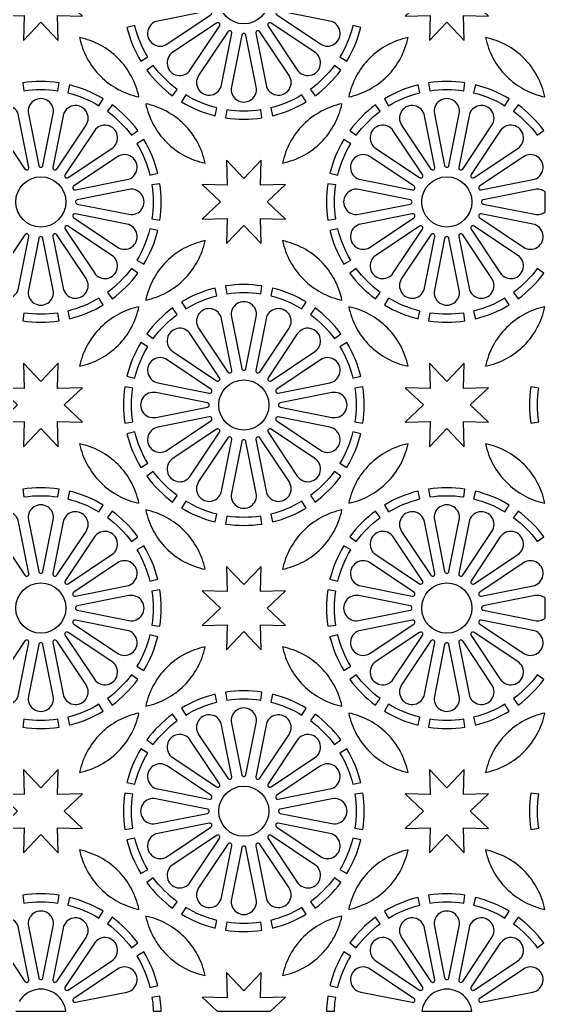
# Model space of a CAD drawing. Header units: millimetres. Extents: x 0 to 1400, y 170 to 1220.
# Drawn here: x 1042.8 to 1224, y 346 to 687.7 of the extents above; entities that cross this region are included whole.
import ezdxf

# ---------------------------------------------------------------- set-up
doc = ezdxf.new("R2010")
doc.units = ezdxf.units.MM
doc.layers.add('CUT', color=1, linetype='CONTINUOUS')

msp = doc.modelspace()

# ---------------------------------------------------------------- linework, layer by layer
at = {"layer": 'CUT'}
for points in [[(1058.161, 694.925), (1064.442, 700.876), (1055.793, 700.643), (1056.026, 709.292), (1050.075, 703.011), (1044.124, 709.292), (1044.357, 700.643), (1035.708, 700.876), (1041.989, 694.925), (1035.708, 688.974), (1044.357, 689.207), (1044.124, 680.558), (1050.075, 686.839), (1056.026, 680.558), (1055.793, 689.207), (1064.442, 688.974)], [(1198.161, 694.925), (1204.442, 700.876), (1195.793, 700.643), (1196.026, 709.292), (1190.075, 703.011), (1184.124, 709.292), (1184.357, 700.643), (1175.708, 700.876), (1181.989, 694.925), (1175.708, 688.974), (1184.357, 689.207), (1184.124, 680.558), (1190.075, 686.839), (1196.026, 680.558), (1195.793, 689.207), (1204.442, 688.974)], [(1128.161, 624.925), (1134.442, 630.876), (1125.793, 630.643), (1126.026, 639.292), (1120.075, 633.011), (1114.124, 639.292), (1114.357, 630.643), (1105.708, 630.876), (1111.989, 624.925), (1105.708, 618.974), (1114.357, 619.207), (1114.124, 610.558), (1120.075, 616.839), (1126.026, 610.558), (1125.793, 619.207), (1134.442, 618.974)], [(1224, 628.353), (1223.893, 628.441), (1223.515, 628.69), (1223.112, 628.9), (1222.69, 629.066), (1222.253, 629.188), (1221.805, 629.263), (1221.353, 629.292), (1220.899, 629.273), (1220.449, 629.208), (1202.65, 625.668), (1202.573, 625.648), (1202.5, 625.622), (1202.431, 625.588), (1202.366, 625.548), (1202.305, 625.501), (1202.249, 625.448), (1202.198, 625.39), (1202.155, 625.327), (1202.116, 625.26), (1202.086, 625.189), (1202.063, 625.115), (1202.047, 625.041), (1202.04, 624.963), (1202.04, 624.887), (1202.047, 624.809), (1202.063, 624.735), (1202.086, 624.661), (1202.116, 624.59), (1202.155, 624.523), (1202.198, 624.46), (1202.249, 624.402), (1202.305, 624.349), (1202.366, 624.302), (1202.431, 624.262), (1202.5, 624.228), (1202.573, 624.202), (1202.65, 624.182), (1220.449, 620.642), (1220.899, 620.577), (1221.353, 620.558), (1221.805, 620.587), (1222.253, 620.662), (1222.69, 620.784), (1223.112, 620.95), (1223.515, 621.16), (1223.893, 621.409), (1224, 621.497)], [(1058.161, 554.925), (1064.442, 560.876), (1055.793, 560.643), (1056.026, 569.292), (1050.075, 563.011), (1044.124, 569.292), (1044.357, 560.643), (1035.708, 560.876), (1041.989, 554.925), (1035.708, 548.974), (1044.357, 549.207), (1044.124, 540.558), (1050.075, 546.839), (1056.026, 540.558), (1055.793, 549.207), (1064.442, 548.974)], [(1198.161, 554.925), (1204.442, 560.876), (1195.793, 560.643), (1196.026, 569.292), (1190.075, 563.011), (1184.124, 569.292), (1184.357, 560.643), (1175.708, 560.876), (1181.989, 554.925), (1175.708, 548.974), (1184.357, 549.207), (1184.124, 540.558), (1190.075, 546.839), (1196.026, 540.558), (1195.793, 549.207), (1204.442, 548.974)], [(1128.161, 484.925), (1134.442, 490.876), (1125.793, 490.643), (1126.026, 499.292), (1120.075, 493.011), (1114.124, 499.292), (1114.357, 490.643), (1105.708, 490.876), (1111.989, 484.925), (1105.708, 478.974), (1114.357, 479.207), (1114.124, 470.558), (1120.075, 476.839), (1126.026, 470.558), (1125.793, 479.207), (1134.442, 478.974)], [(1224, 488.353), (1223.893, 488.441), (1223.515, 488.69), (1223.112, 488.9), (1222.69, 489.066), (1222.253, 489.188), (1221.805, 489.263), (1221.353, 489.292), (1220.899, 489.273), (1220.449, 489.208), (1202.65, 485.668), (1202.573, 485.648), (1202.5, 485.622), (1202.431, 485.588), (1202.366, 485.548), (1202.305, 485.501), (1202.249, 485.448), (1202.198, 485.39), (1202.155, 485.327), (1202.116, 485.26), (1202.086, 485.189), (1202.063, 485.115), (1202.047, 485.041), (1202.04, 484.963), (1202.04, 484.887), (1202.047, 484.809), (1202.063, 484.735), (1202.086, 484.661), (1202.116, 484.59), (1202.155, 484.523), (1202.198, 484.46), (1202.249, 484.402), (1202.305, 484.349), (1202.366, 484.302), (1202.431, 484.262), (1202.5, 484.228), (1202.573, 484.202), (1202.65, 484.182), (1220.449, 480.642), (1220.899, 480.577), (1221.353, 480.558), (1221.805, 480.587), (1222.253, 480.662), (1222.69, 480.784), (1223.112, 480.95), (1223.515, 481.16), (1223.893, 481.409), (1224, 481.497)], [(1058.161, 414.925), (1064.442, 420.876), (1055.793, 420.643), (1056.026, 429.292), (1050.075, 423.011), (1044.124, 429.292), (1044.357, 420.643), (1035.708, 420.876), (1041.989, 414.925), (1035.708, 408.974), (1044.357, 409.207), (1044.124, 400.558), (1050.075, 406.839), (1056.026, 400.558), (1055.793, 409.207), (1064.442, 408.974)], [(1198.161, 414.925), (1204.442, 420.876), (1195.793, 420.643), (1196.026, 429.292), (1190.075, 423.011), (1184.124, 429.292), (1184.357, 420.643), (1175.708, 420.876), (1181.989, 414.925), (1175.708, 408.974), (1184.357, 409.207), (1184.124, 400.558), (1190.075, 406.839), (1196.026, 400.558), (1195.793, 409.207), (1204.442, 408.974)], [(1129.296, 346), (1134.442, 350.876), (1125.793, 350.643), (1126.026, 359.292), (1120.075, 353.011), (1114.124, 359.292), (1114.357, 350.643), (1105.708, 350.876), (1110.854, 346)], [(1198.657, 346), (1198.543, 346.724), (1198.308, 347.6), (1197.983, 348.446), (1197.572, 349.253), (1197.078, 350.013), (1196.508, 350.718), (1195.868, 351.358), (1195.163, 351.928), (1194.403, 352.422), (1193.596, 352.833), (1192.75, 353.158), (1191.874, 353.393), (1190.98, 353.534), (1190.075, 353.582), (1189.17, 353.534), (1188.276, 353.393), (1187.4, 353.158), (1186.554, 352.833), (1185.747, 352.422), (1184.987, 351.928), (1184.282, 351.358), (1183.642, 350.718), (1183.072, 350.013), (1182.578, 349.253), (1182.167, 348.446), (1181.842, 347.6), (1181.607, 346.724), (1181.493, 346)], [(1091.526, 346), (1091.526, 347.045), (1091.1, 351.189), (1088.377, 350.768), (1088.668, 348.884), (1088.815, 346)], [(1151.335, 346), (1151.482, 348.884), (1151.773, 350.768), (1149.05, 351.189), (1148.624, 347.045), (1148.624, 346)]]:
    msp.add_lwpolyline(points, close=True, dxfattribs=at)
for points in [[(1108.176, 690.799), (1090.373, 687.258, 1.2185033), (1093.651, 679.343), (1108.743, 689.428, 0.8206798)], [(1131.407, 689.428), (1146.499, 679.343, 1.2185033), (1149.777, 687.258), (1131.974, 690.799, 0.8206798)], [(1086.925, 674.869, -0.0758398), (1082.453, 685.666), (1079.772, 685.012, 0.0759046), (1084.566, 673.436)], [(1110.66, 686.56), (1095.568, 676.475, 1.2185039), (1101.625, 670.418), (1111.71, 685.51, 0.8206772)], [(1114.578, 683.593), (1104.493, 668.501, 1.2185033), (1112.408, 665.223), (1115.949, 683.026, 0.8206798)], [(1124.201, 683.026), (1127.742, 665.223, 1.2185033), (1135.657, 668.501), (1125.572, 683.593, 0.8206798)], [(1128.44, 685.51), (1138.525, 670.418, 1.2185039), (1144.582, 676.475), (1129.49, 686.56, 0.8206772)], [(1157.697, 685.666, -0.0758398), (1153.225, 674.869), (1155.584, 673.436, 0.0759046), (1160.378, 685.012)], [(1083.917, 661.083, 0.1456685), (1076.726, 674.371, 0.1456685), (1063.438, 681.562, 0.1456685), (1070.629, 668.274, 0.1456685)], [(1119.333, 682.352), (1115.792, 664.549, 1.2185037), (1124.358, 664.549), (1120.817, 682.352, 0.8206783)], [(1156.233, 661.083, 0.1456685), (1169.521, 668.274, 0.1456685), (1176.712, 681.562, 0.1456685), (1163.424, 674.371, 0.1456685)], [(1223.917, 661.083, 0.1456685), (1216.726, 674.371, 0.1456685), (1203.438, 681.562, 0.1456685), (1210.629, 668.274, 0.1456685)], [(1097.123, 663.71, -0.0758399), (1088.86, 671.973), (1086.633, 670.343, 0.0759044), (1095.493, 661.483)], [(1151.29, 671.973, -0.0758399), (1143.027, 663.71), (1144.657, 661.483, 0.0759044), (1153.517, 670.343)], [(1044.232, 663.227, -0.0758397), (1055.918, 663.227), (1056.339, 665.954, 0.0759046), (1043.811, 665.954)], [(1184.232, 663.227, -0.0758397), (1195.918, 663.227), (1196.339, 665.954, 0.0759046), (1183.811, 665.954)], [(1059.334, 662.547, -0.0758398), (1070.131, 658.075), (1071.564, 660.434, 0.0759046), (1059.988, 665.228)], [(1170.019, 658.075, -0.0758398), (1180.816, 662.547), (1180.162, 665.228, 0.0759046), (1168.586, 660.434)], [(1199.334, 662.547, -0.0758398), (1210.131, 658.075), (1211.564, 660.434, 0.0759046), (1199.988, 665.228)], [(1050.817, 637.498), (1054.358, 655.301, 1.2185037), (1045.792, 655.301), (1049.333, 637.498, 0.8206783)], [(1110.816, 657.303, -0.0758398), (1100.019, 661.775), (1098.586, 659.416, 0.0759046), (1110.162, 654.622)], [(1140.131, 661.775, -0.0758398), (1129.334, 657.303), (1129.988, 654.622, 0.0759046), (1141.564, 659.416)], [(1190.817, 637.498), (1194.358, 655.301, 1.2185037), (1185.792, 655.301), (1189.333, 637.498, 0.8206783)], [(1045.949, 636.824), (1042.408, 654.627, 1.2185033), (1034.493, 651.349), (1044.578, 636.257, 0.8206798)], [(1055.572, 636.257), (1065.657, 651.349, 1.2185033), (1057.742, 654.627), (1054.201, 636.824, 0.8206798)], [(1073.027, 656.14, -0.0758399), (1081.29, 647.877), (1083.517, 649.507, 0.0759044), (1074.657, 658.367)], [(1086.233, 658.767, 0.1456685), (1093.424, 645.479, 0.1456685), (1106.712, 638.288, 0.1456685), (1099.521, 651.576, 0.1456685)], [(1125.918, 656.623, -0.0758397), (1114.232, 656.623), (1113.811, 653.896, 0.0759046), (1126.339, 653.896)], [(1153.917, 658.767, 0.1456685), (1140.629, 651.576, 0.1456685), (1133.438, 638.288, 0.1456685), (1146.726, 645.479, 0.1456685)], [(1158.86, 647.877, -0.0758399), (1167.123, 656.14), (1165.493, 658.367, 0.0759044), (1156.633, 649.507)], [(1185.949, 636.824), (1182.408, 654.627, 1.2185033), (1174.493, 651.349), (1184.578, 636.257, 0.8206798)], [(1195.572, 636.257), (1205.657, 651.349, 1.2185033), (1197.742, 654.627), (1194.201, 636.824, 0.8206798)], [(1213.027, 656.14, -0.0758399), (1221.29, 647.877), (1223.517, 649.507, 0.0759044), (1214.657, 658.367)], [(1059.49, 633.29), (1074.582, 643.375, 1.2185039), (1068.525, 649.432), (1058.44, 634.34, 0.8206772)], [(1181.71, 634.34), (1171.625, 649.432, 1.2185039), (1165.568, 643.375), (1180.66, 633.29, 0.8206772)], [(1199.49, 633.29), (1214.582, 643.375, 1.2185039), (1208.525, 649.432), (1198.44, 634.34, 0.8206772)], [(1083.225, 644.981, -0.0758398), (1087.697, 634.184), (1090.378, 634.838, 0.0759046), (1085.584, 646.414)], [(1152.453, 634.184, -0.0758398), (1156.925, 644.981), (1154.566, 646.414, 0.0759046), (1149.772, 634.838)], [(1061.974, 629.051), (1079.777, 632.592, 1.2185033), (1076.499, 640.507), (1061.407, 630.422, 0.8206798)], [(1178.743, 630.422), (1163.651, 640.507, 1.2185033), (1160.373, 632.592), (1178.176, 629.051, 0.8206798)], [(1201.974, 629.051), (1219.777, 632.592, 1.2185033), (1216.499, 640.507), (1201.407, 630.422, 0.8206798)], [(1062.648, 624.183), (1080.451, 620.642, 1.2185037), (1080.451, 629.208), (1062.648, 625.667, 0.8206783)], [(1088.377, 630.768, -0.0758397), (1088.377, 619.082), (1091.104, 618.661, 0.0759046), (1091.104, 631.189)], [(1151.773, 619.082, -0.0758397), (1151.773, 630.768), (1149.046, 631.189, 0.0759046), (1149.046, 618.661)], [(1177.502, 625.667), (1159.699, 629.208, 1.2185037), (1159.699, 620.642), (1177.502, 624.183, 0.8206783)], [(1061.407, 619.428), (1076.499, 609.343, 1.2185033), (1079.777, 617.258), (1061.974, 620.799, 0.8206798)], [(1178.176, 620.799), (1160.373, 617.258, 1.2185033), (1163.651, 609.343), (1178.743, 619.428, 0.8206798)], [(1201.407, 619.428), (1216.499, 609.343, 1.2185033), (1219.777, 617.258), (1201.974, 620.799, 0.8206798)], [(1058.44, 615.51), (1068.525, 600.418, 1.2185039), (1074.582, 606.475), (1059.49, 616.56, 0.8206772)], [(1087.697, 615.666, -0.0758398), (1083.225, 604.869), (1085.584, 603.436, 0.0759046), (1090.378, 615.012)], [(1156.925, 604.869, -0.0758398), (1152.453, 615.666), (1149.772, 615.012, 0.0759046), (1154.566, 603.436)], [(1180.66, 616.56), (1165.568, 606.475, 1.2185039), (1171.625, 600.418), (1181.71, 615.51, 0.8206772)], [(1198.44, 615.51), (1208.525, 600.418, 1.2185039), (1214.582, 606.475), (1199.49, 616.56, 0.8206772)], [(1044.578, 613.593), (1034.493, 598.501, 1.2185033), (1042.408, 595.223), (1045.949, 613.026, 0.8206798)], [(1049.333, 612.352), (1045.792, 594.549, 1.2185037), (1054.358, 594.549), (1050.817, 612.352, 0.8206783)], [(1054.201, 613.026), (1057.742, 595.223, 1.2185033), (1065.657, 598.501), (1055.572, 613.593, 0.8206798)], [(1184.578, 613.593), (1174.493, 598.501, 1.2185033), (1182.408, 595.223), (1185.949, 613.026, 0.8206798)], [(1189.333, 612.352), (1185.792, 594.549, 1.2185037), (1194.358, 594.549), (1190.817, 612.352, 0.8206783)], [(1194.201, 613.026), (1197.742, 595.223, 1.2185033), (1205.657, 598.501), (1195.572, 613.593, 0.8206798)], [(1086.233, 591.083, 0.1456685), (1099.521, 598.274, 0.1456685), (1106.712, 611.562, 0.1456685), (1093.424, 604.371, 0.1456685)], [(1153.917, 591.083, 0.1456685), (1146.726, 604.371, 0.1456685), (1133.438, 611.562, 0.1456685), (1140.629, 598.274, 0.1456685)], [(1081.29, 601.973, -0.0758399), (1073.027, 593.71), (1074.657, 591.483, 0.0759044), (1083.517, 600.343)], [(1167.123, 593.71, -0.0758399), (1158.86, 601.973), (1156.633, 600.343, 0.0759044), (1165.493, 591.483)], [(1221.29, 601.973, -0.0758399), (1213.027, 593.71), (1214.657, 591.483, 0.0759044), (1223.517, 600.343)], [(1100.019, 588.075, -0.0758398), (1110.816, 592.547), (1110.162, 595.228, 0.0759046), (1098.586, 590.434)], [(1114.232, 593.227, -0.0758397), (1125.918, 593.227), (1126.339, 595.954, 0.0759046), (1113.811, 595.954)], [(1129.334, 592.547, -0.0758398), (1140.131, 588.075), (1141.564, 590.434, 0.0759046), (1129.988, 595.228)], [(1070.131, 591.775, -0.0758398), (1059.334, 587.303), (1059.988, 584.622, 0.0759046), (1071.564, 589.416)], [(1180.816, 587.303, -0.0758398), (1170.019, 591.775), (1168.586, 589.416, 0.0759046), (1180.162, 584.622)], [(1210.131, 591.775, -0.0758398), (1199.334, 587.303), (1199.988, 584.622, 0.0759046), (1211.564, 589.416)], [(1083.917, 588.767, 0.1456685), (1070.629, 581.576, 0.1456685), (1063.438, 568.288, 0.1456685), (1076.726, 575.479, 0.1456685)], [(1088.86, 577.877, -0.0758399), (1097.123, 586.14), (1095.493, 588.367, 0.0759044), (1086.633, 579.507)], [(1115.949, 566.824), (1112.408, 584.627, 1.2185033), (1104.493, 581.349), (1114.578, 566.257, 0.8206798)], [(1120.817, 567.498), (1124.358, 585.301, 1.2185037), (1115.792, 585.301), (1119.333, 567.498, 0.8206783)], [(1125.572, 566.257), (1135.657, 581.349, 1.2185033), (1127.742, 584.627), (1124.201, 566.824, 0.8206798)], [(1143.027, 586.14, -0.0758399), (1151.29, 577.877), (1153.517, 579.507, 0.0759044), (1144.657, 588.367)], [(1156.233, 588.767, 0.1456685), (1163.424, 575.479, 0.1456685), (1176.712, 568.288, 0.1456685), (1169.521, 581.576, 0.1456685)], [(1223.917, 588.767, 0.1456685), (1210.629, 581.576, 0.1456685), (1203.438, 568.288, 0.1456685), (1216.726, 575.479, 0.1456685)], [(1055.918, 586.623, -0.0758397), (1044.232, 586.623), (1043.811, 583.896, 0.0759046), (1056.339, 583.896)], [(1195.918, 586.623, -0.0758397), (1184.232, 586.623), (1183.811, 583.896, 0.0759046), (1196.339, 583.896)], [(1111.71, 564.34), (1101.625, 579.432, 1.2185039), (1095.568, 573.375), (1110.66, 563.29, 0.8206772)], [(1129.49, 563.29), (1144.582, 573.375, 1.2185039), (1138.525, 579.432), (1128.44, 564.34, 0.8206772)], [(1082.453, 564.184, -0.0758398), (1086.925, 574.981), (1084.566, 576.414, 0.0759046), (1079.772, 564.838)], [(1153.225, 574.981, -0.0758398), (1157.697, 564.184), (1160.378, 564.838, 0.0759046), (1155.584, 576.414)], [(1108.743, 560.422), (1093.651, 570.507, 1.2185033), (1090.373, 562.592), (1108.176, 559.051, 0.8206798)], [(1131.974, 559.051), (1149.777, 562.592, 1.2185033), (1146.499, 570.507), (1131.407, 560.422, 0.8206798)], [(1081.773, 549.082, -0.0758397), (1081.773, 560.768), (1079.046, 561.189, 0.0759046), (1079.046, 548.661)], [(1158.377, 560.768, -0.0758397), (1158.377, 549.082), (1161.104, 548.661, 0.0759046), (1161.104, 561.189)], [(1221.773, 549.082, -0.0758397), (1221.773, 560.768), (1219.046, 561.189, 0.0759046), (1219.046, 548.661)], [(1107.502, 555.667), (1089.699, 559.208, 1.2185037), (1089.699, 550.642), (1107.502, 554.183, 0.8206783)], [(1132.648, 554.183), (1150.451, 550.642, 1.2185037), (1150.451, 559.208), (1132.648, 555.667, 0.8206783)], [(1108.176, 550.799), (1090.373, 547.258, 1.2185033), (1093.651, 539.343), (1108.743, 549.428, 0.8206798)], [(1131.407, 549.428), (1146.499, 539.343, 1.2185033), (1149.777, 547.258), (1131.974, 550.799, 0.8206798)], [(1110.66, 546.56), (1095.568, 536.475, 1.2185039), (1101.625, 530.418), (1111.71, 545.51, 0.8206772)], [(1128.44, 545.51), (1138.525, 530.418, 1.2185039), (1144.582, 536.475), (1129.49, 546.56, 0.8206772)], [(1086.925, 534.869, -0.0758398), (1082.453, 545.666), (1079.772, 545.012, 0.0759046), (1084.566, 533.436)], [(1114.578, 543.593), (1104.493, 528.501, 1.2185033), (1112.408, 525.223), (1115.949, 543.026, 0.8206798)], [(1124.201, 543.026), (1127.742, 525.223, 1.2185033), (1135.657, 528.501), (1125.572, 543.593, 0.8206798)], [(1157.697, 545.666, -0.0758398), (1153.225, 534.869), (1155.584, 533.436, 0.0759046), (1160.378, 545.012)], [(1083.917, 521.083, 0.1456685), (1076.726, 534.371, 0.1456685), (1063.438, 541.562, 0.1456685), (1070.629, 528.274, 0.1456685)], [(1119.333, 542.352), (1115.792, 524.549, 1.2185037), (1124.358, 524.549), (1120.817, 542.352, 0.8206783)], [(1156.233, 521.083, 0.1456685), (1169.521, 528.274, 0.1456685), (1176.712, 541.562, 0.1456685), (1163.424, 534.371, 0.1456685)], [(1223.917, 521.083, 0.1456685), (1216.726, 534.371, 0.1456685), (1203.438, 541.562, 0.1456685), (1210.629, 528.274, 0.1456685)], [(1097.123, 523.71, -0.0758399), (1088.86, 531.973), (1086.633, 530.343, 0.0759044), (1095.493, 521.483)], [(1151.29, 531.973, -0.0758399), (1143.027, 523.71), (1144.657, 521.483, 0.0759044), (1153.517, 530.343)], [(1044.232, 523.227, -0.0758397), (1055.918, 523.227), (1056.339, 525.954, 0.0759046), (1043.811, 525.954)], [(1184.232, 523.227, -0.0758397), (1195.918, 523.227), (1196.339, 525.954, 0.0759046), (1183.811, 525.954)], [(1059.334, 522.547, -0.0758398), (1070.131, 518.075), (1071.564, 520.434, 0.0759046), (1059.988, 525.228)], [(1170.019, 518.075, -0.0758398), (1180.816, 522.547), (1180.162, 525.228, 0.0759046), (1168.586, 520.434)], [(1199.334, 522.547, -0.0758398), (1210.131, 518.075), (1211.564, 520.434, 0.0759046), (1199.988, 525.228)], [(1050.817, 497.498), (1054.358, 515.301, 1.2185037), (1045.792, 515.301), (1049.333, 497.498, 0.8206783)], [(1110.816, 517.303, -0.0758398), (1100.019, 521.775), (1098.586, 519.416, 0.0759046), (1110.162, 514.622)], [(1140.131, 521.775, -0.0758398), (1129.334, 517.303), (1129.988, 514.622, 0.0759046), (1141.564, 519.416)], [(1190.817, 497.498), (1194.358, 515.301, 1.2185037), (1185.792, 515.301), (1189.333, 497.498, 0.8206783)], [(1045.949, 496.824), (1042.408, 514.627, 1.2185033), (1034.493, 511.349), (1044.578, 496.257, 0.8206798)], [(1055.572, 496.257), (1065.657, 511.349, 1.2185033), (1057.742, 514.627), (1054.201, 496.824, 0.8206798)], [(1073.027, 516.14, -0.0758399), (1081.29, 507.877), (1083.517, 509.507, 0.0759044), (1074.657, 518.367)], [(1086.233, 518.767, 0.1456685), (1093.424, 505.479, 0.1456685), (1106.712, 498.288, 0.1456685), (1099.521, 511.576, 0.1456685)], [(1125.918, 516.623, -0.0758397), (1114.232, 516.623), (1113.811, 513.896, 0.0759046), (1126.339, 513.896)], [(1153.917, 518.767, 0.1456685), (1140.629, 511.576, 0.1456685), (1133.438, 498.288, 0.1456685), (1146.726, 505.479, 0.1456685)], [(1158.86, 507.877, -0.0758399), (1167.123, 516.14), (1165.493, 518.367, 0.0759044), (1156.633, 509.507)], [(1185.949, 496.824), (1182.408, 514.627, 1.2185033), (1174.493, 511.349), (1184.578, 496.257, 0.8206798)], [(1195.572, 496.257), (1205.657, 511.349, 1.2185033), (1197.742, 514.627), (1194.201, 496.824, 0.8206798)], [(1213.027, 516.14, -0.0758399), (1221.29, 507.877), (1223.517, 509.507, 0.0759044), (1214.657, 518.367)], [(1059.49, 493.29), (1074.582, 503.375, 1.2185039), (1068.525, 509.432), (1058.44, 494.34, 0.8206772)], [(1181.71, 494.34), (1171.625, 509.432, 1.2185039), (1165.568, 503.375), (1180.66, 493.29, 0.8206772)], [(1199.49, 493.29), (1214.582, 503.375, 1.2185039), (1208.525, 509.432), (1198.44, 494.34, 0.8206772)], [(1083.225, 504.981, -0.0758398), (1087.697, 494.184), (1090.378, 494.838, 0.0759046), (1085.584, 506.414)], [(1152.453, 494.184, -0.0758398), (1156.925, 504.981), (1154.566, 506.414, 0.0759046), (1149.772, 494.838)], [(1061.974, 489.051), (1079.777, 492.592, 1.2185033), (1076.499, 500.507), (1061.407, 490.422, 0.8206798)], [(1178.743, 490.422), (1163.651, 500.507, 1.2185033), (1160.373, 492.592), (1178.176, 489.051, 0.8206798)], [(1201.974, 489.051), (1219.777, 492.592, 1.2185033), (1216.499, 500.507), (1201.407, 490.422, 0.8206798)], [(1062.648, 484.183), (1080.451, 480.642, 1.2185037), (1080.451, 489.208), (1062.648, 485.667, 0.8206783)], [(1088.377, 490.768, -0.0758397), (1088.377, 479.082), (1091.104, 478.661, 0.0759046), (1091.104, 491.189)], [(1151.773, 479.082, -0.0758397), (1151.773, 490.768), (1149.046, 491.189, 0.0759046), (1149.046, 478.661)], [(1177.502, 485.667), (1159.699, 489.208, 1.2185037), (1159.699, 480.642), (1177.502, 484.183, 0.8206783)], [(1061.407, 479.428), (1076.499, 469.343, 1.2185033), (1079.777, 477.258), (1061.974, 480.799, 0.8206798)], [(1178.176, 480.799), (1160.373, 477.258, 1.2185033), (1163.651, 469.343), (1178.743, 479.428, 0.8206798)], [(1201.407, 479.428), (1216.499, 469.343, 1.2185033), (1219.777, 477.258), (1201.974, 480.799, 0.8206798)], [(1058.44, 475.51), (1068.525, 460.418, 1.2185039), (1074.582, 466.475), (1059.49, 476.56, 0.8206772)], [(1087.697, 475.666, -0.0758398), (1083.225, 464.869), (1085.584, 463.436, 0.0759046), (1090.378, 475.012)], [(1156.925, 464.869, -0.0758398), (1152.453, 475.666), (1149.772, 475.012, 0.0759046), (1154.566, 463.436)], [(1180.66, 476.56), (1165.568, 466.475, 1.2185039), (1171.625, 460.418), (1181.71, 475.51, 0.8206772)], [(1198.44, 475.51), (1208.525, 460.418, 1.2185039), (1214.582, 466.475), (1199.49, 476.56, 0.8206772)], [(1044.578, 473.593), (1034.493, 458.501, 1.2185033), (1042.408, 455.223), (1045.949, 473.026, 0.8206798)], [(1049.333, 472.352), (1045.792, 454.549, 1.2185037), (1054.358, 454.549), (1050.817, 472.352, 0.8206783)], [(1054.201, 473.026), (1057.742, 455.223, 1.2185033), (1065.657, 458.501), (1055.572, 473.593, 0.8206798)], [(1086.233, 451.083, 0.1456685), (1099.521, 458.274, 0.1456685), (1106.712, 471.562, 0.1456685), (1093.424, 464.371, 0.1456685)], [(1153.917, 451.083, 0.1456685), (1146.726, 464.371, 0.1456685), (1133.438, 471.562, 0.1456685), (1140.629, 458.274, 0.1456685)], [(1184.578, 473.593), (1174.493, 458.501, 1.2185033), (1182.408, 455.223), (1185.949, 473.026, 0.8206798)], [(1189.333, 472.352), (1185.792, 454.549, 1.2185037), (1194.358, 454.549), (1190.817, 472.352, 0.8206783)], [(1194.201, 473.026), (1197.742, 455.223, 1.2185033), (1205.657, 458.501), (1195.572, 473.593, 0.8206798)], [(1081.29, 461.973, -0.0758399), (1073.027, 453.71), (1074.657, 451.483, 0.0759044), (1083.517, 460.343)], [(1167.123, 453.71, -0.0758399), (1158.86, 461.973), (1156.633, 460.343, 0.0759044), (1165.493, 451.483)], [(1221.29, 461.973, -0.0758399), (1213.027, 453.71), (1214.657, 451.483, 0.0759044), (1223.517, 460.343)], [(1100.019, 448.075, -0.0758398), (1110.816, 452.547), (1110.162, 455.228, 0.0759046), (1098.586, 450.434)], [(1114.232, 453.227, -0.0758397), (1125.918, 453.227), (1126.339, 455.954, 0.0759046), (1113.811, 455.954)], [(1129.334, 452.547, -0.0758398), (1140.131, 448.075), (1141.564, 450.434, 0.0759046), (1129.988, 455.228)], [(1070.131, 451.775, -0.0758398), (1059.334, 447.303), (1059.988, 444.622, 0.0759046), (1071.564, 449.416)], [(1180.816, 447.303, -0.0758398), (1170.019, 451.775), (1168.586, 449.416, 0.0759046), (1180.162, 444.622)], [(1210.131, 451.775, -0.0758398), (1199.334, 447.303), (1199.988, 444.622, 0.0759046), (1211.564, 449.416)], [(1083.917, 448.767, 0.1456685), (1070.629, 441.576, 0.1456685), (1063.438, 428.288, 0.1456685), (1076.726, 435.479, 0.1456685)], [(1088.86, 437.877, -0.0758399), (1097.123, 446.14), (1095.493, 448.367, 0.0759044), (1086.633, 439.507)], [(1115.949, 426.824), (1112.408, 444.627, 1.2185033), (1104.493, 441.349), (1114.578, 426.257, 0.8206798)], [(1120.817, 427.498), (1124.358, 445.301, 1.2185037), (1115.792, 445.301), (1119.333, 427.498, 0.8206783)], [(1125.572, 426.257), (1135.657, 441.349, 1.2185033), (1127.742, 444.627), (1124.201, 426.824, 0.8206798)], [(1143.027, 446.14, -0.0758399), (1151.29, 437.877), (1153.517, 439.507, 0.0759044), (1144.657, 448.367)], [(1156.233, 448.767, 0.1456685), (1163.424, 435.479, 0.1456685), (1176.712, 428.288, 0.1456685), (1169.521, 441.576, 0.1456685)], [(1223.917, 448.767, 0.1456685), (1210.629, 441.576, 0.1456685), (1203.438, 428.288, 0.1456685), (1216.726, 435.479, 0.1456685)], [(1055.918, 446.623, -0.0758397), (1044.232, 446.623), (1043.811, 443.896, 0.0759046), (1056.339, 443.896)], [(1195.918, 446.623, -0.0758397), (1184.232, 446.623), (1183.811, 443.896, 0.0759046), (1196.339, 443.896)], [(1111.71, 424.34), (1101.625, 439.432, 1.2185039), (1095.568, 433.375), (1110.66, 423.29, 0.8206772)], [(1129.49, 423.29), (1144.582, 433.375, 1.2185039), (1138.525, 439.432), (1128.44, 424.34, 0.8206772)], [(1082.453, 424.184, -0.0758398), (1086.925, 434.981), (1084.566, 436.414, 0.0759046), (1079.772, 424.838)], [(1153.225, 434.981, -0.0758398), (1157.697, 424.184), (1160.378, 424.838, 0.0759046), (1155.584, 436.414)], [(1108.743, 420.422), (1093.651, 430.507, 1.2185033), (1090.373, 422.592), (1108.176, 419.051, 0.8206798)], [(1131.974, 419.051), (1149.777, 422.592, 1.2185033), (1146.499, 430.507), (1131.407, 420.422, 0.8206798)], [(1081.773, 409.082, -0.0758397), (1081.773, 420.768), (1079.046, 421.189, 0.0759046), (1079.046, 408.661)], [(1158.377, 420.768, -0.0758397), (1158.377, 409.082), (1161.104, 408.661, 0.0759046), (1161.104, 421.189)], [(1221.773, 409.082, -0.0758397), (1221.773, 420.768), (1219.046, 421.189, 0.0759046), (1219.046, 408.661)], [(1107.502, 415.667), (1089.699, 419.208, 1.2185037), (1089.699, 410.642), (1107.502, 414.183, 0.8206783)], [(1132.648, 414.183), (1150.451, 410.642, 1.2185037), (1150.451, 419.208), (1132.648, 415.667, 0.8206783)], [(1108.176, 410.799), (1090.373, 407.258, 1.2185033), (1093.651, 399.343), (1108.743, 409.428, 0.8206798)], [(1131.407, 409.428), (1146.499, 399.343, 1.2185033), (1149.777, 407.258), (1131.974, 410.799, 0.8206798)], [(1110.66, 406.56), (1095.568, 396.475, 1.2185039), (1101.625, 390.418), (1111.71, 405.51, 0.8206772)], [(1128.44, 405.51), (1138.525, 390.418, 1.2185039), (1144.582, 396.475), (1129.49, 406.56, 0.8206772)], [(1086.925, 394.869, -0.0758398), (1082.453, 405.666), (1079.772, 405.012, 0.0759046), (1084.566, 393.436)], [(1114.578, 403.593), (1104.493, 388.501, 1.2185033), (1112.408, 385.223), (1115.949, 403.026, 0.8206798)], [(1124.201, 403.026), (1127.742, 385.223, 1.2185033), (1135.657, 388.501), (1125.572, 403.593, 0.8206798)], [(1157.697, 405.666, -0.0758398), (1153.225, 394.869), (1155.584, 393.436, 0.0759046), (1160.378, 405.012)], [(1083.917, 381.083, 0.1456685), (1076.726, 394.371, 0.1456685), (1063.438, 401.562, 0.1456685), (1070.629, 388.274, 0.1456685)], [(1119.333, 402.352), (1115.792, 384.549, 1.2185037), (1124.358, 384.549), (1120.817, 402.352, 0.8206783)], [(1156.233, 381.083, 0.1456685), (1169.521, 388.274, 0.1456685), (1176.712, 401.562, 0.1456685), (1163.424, 394.371, 0.1456685)], [(1223.917, 381.083, 0.1456685), (1216.726, 394.371, 0.1456685), (1203.438, 401.562, 0.1456685), (1210.629, 388.274, 0.1456685)], [(1097.123, 383.71, -0.0758399), (1088.86, 391.973), (1086.633, 390.343, 0.0759044), (1095.493, 381.483)], [(1151.29, 391.973, -0.0758399), (1143.027, 383.71), (1144.657, 381.483, 0.0759044), (1153.517, 390.343)], [(1044.232, 383.227, -0.0758397), (1055.918, 383.227), (1056.339, 385.954, 0.0759046), (1043.811, 385.954)], [(1184.232, 383.227, -0.0758397), (1195.918, 383.227), (1196.339, 385.954, 0.0759046), (1183.811, 385.954)], [(1059.334, 382.547, -0.0758398), (1070.131, 378.075), (1071.564, 380.434, 0.0759046), (1059.988, 385.228)], [(1170.019, 378.075, -0.0758398), (1180.816, 382.547), (1180.162, 385.228, 0.0759046), (1168.586, 380.434)], [(1199.334, 382.547, -0.0758398), (1210.131, 378.075), (1211.564, 380.434, 0.0759046), (1199.988, 385.228)], [(1050.817, 357.498), (1054.358, 375.301, 1.2185037), (1045.792, 375.301), (1049.333, 357.498, 0.8206783)], [(1110.816, 377.303, -0.0758398), (1100.019, 381.775), (1098.586, 379.416, 0.0759046), (1110.162, 374.622)], [(1140.131, 381.775, -0.0758398), (1129.334, 377.303), (1129.988, 374.622, 0.0759046), (1141.564, 379.416)], [(1190.817, 357.498), (1194.358, 375.301, 1.2185037), (1185.792, 375.301), (1189.333, 357.498, 0.8206783)], [(1045.949, 356.824), (1042.408, 374.627, 1.2185033), (1034.493, 371.349), (1044.578, 356.257, 0.8206798)], [(1055.572, 356.257), (1065.657, 371.349, 1.2185033), (1057.742, 374.627), (1054.201, 356.824, 0.8206798)], [(1073.027, 376.14, -0.0758399), (1081.29, 367.877), (1083.517, 369.507, 0.0759044), (1074.657, 378.367)], [(1086.233, 378.767, 0.1456685), (1093.424, 365.479, 0.1456685), (1106.712, 358.288, 0.1456685), (1099.521, 371.576, 0.1456685)], [(1125.918, 376.623, -0.0758397), (1114.232, 376.623), (1113.811, 373.896, 0.0759046), (1126.339, 373.896)], [(1153.917, 378.767, 0.1456685), (1140.629, 371.576, 0.1456685), (1133.438, 358.288, 0.1456685), (1146.726, 365.479, 0.1456685)], [(1158.86, 367.877, -0.0758399), (1167.123, 376.14), (1165.493, 378.367, 0.0759044), (1156.633, 369.507)], [(1185.949, 356.824), (1182.408, 374.627, 1.2185033), (1174.493, 371.349), (1184.578, 356.257, 0.8206798)], [(1195.572, 356.257), (1205.657, 371.349, 1.2185033), (1197.742, 374.627), (1194.201, 356.824, 0.8206798)], [(1213.027, 376.14, -0.0758399), (1221.29, 367.877), (1223.517, 369.507, 0.0759044), (1214.657, 378.367)], [(1059.49, 353.29), (1074.582, 363.375, 1.2185039), (1068.525, 369.432), (1058.44, 354.34, 0.8206772)], [(1181.71, 354.34), (1171.625, 369.432, 1.2185039), (1165.568, 363.375), (1180.66, 353.29, 0.8206772)], [(1199.49, 353.29), (1214.582, 363.375, 1.2185039), (1208.525, 369.432), (1198.44, 354.34, 0.8206772)], [(1083.225, 364.981, -0.0758398), (1087.697, 354.184), (1090.378, 354.838, 0.0759046), (1085.584, 366.414)], [(1152.453, 354.184, -0.0758398), (1156.925, 364.981), (1154.566, 366.414, 0.0759046), (1149.772, 354.838)], [(1061.974, 349.051), (1079.777, 352.592, 1.2185033), (1076.499, 360.507), (1061.407, 350.422, 0.8206798)], [(1178.743, 350.422), (1163.651, 360.507, 1.2185033), (1160.373, 352.592), (1178.176, 349.051, 0.8206798)], [(1201.974, 349.051), (1219.777, 352.592, 1.2185033), (1216.499, 360.507), (1201.407, 350.422, 0.8206798)]]:
    msp.add_lwpolyline(points, format="xyb", close=True, dxfattribs=at)
msp.add_lwpolyline([(1041.493, 346), (1058.657, 346), (1058.543, 346.724), (1058.308, 347.6), (1057.983, 348.446), (1057.572, 349.253), (1057.078, 350.013), (1056.508, 350.718), (1055.868, 351.358), (1055.163, 351.928), (1054.403, 352.422), (1053.596, 352.833), (1052.75, 353.158), (1051.874, 353.393), (1050.98, 353.534), (1050.075, 353.582), (1049.17, 353.534), (1048.276, 353.393), (1047.4, 353.158), (1046.554, 352.833), (1045.747, 352.422), (1044.987, 351.928), (1044.282, 351.358), (1043.642, 350.718), (1043.072, 350.013), (1042.578, 349.253)], dxfattribs=at)
for centre in [(1120.075, 694.925), (1050.075, 624.925), (1190.075, 624.925), (1120.075, 554.925), (1050.075, 484.925), (1190.075, 484.925), (1120.075, 414.925)]:
    msp.add_circle(centre, 8.657, dxfattribs=at)

doc.saveas('drawing.dxf')
